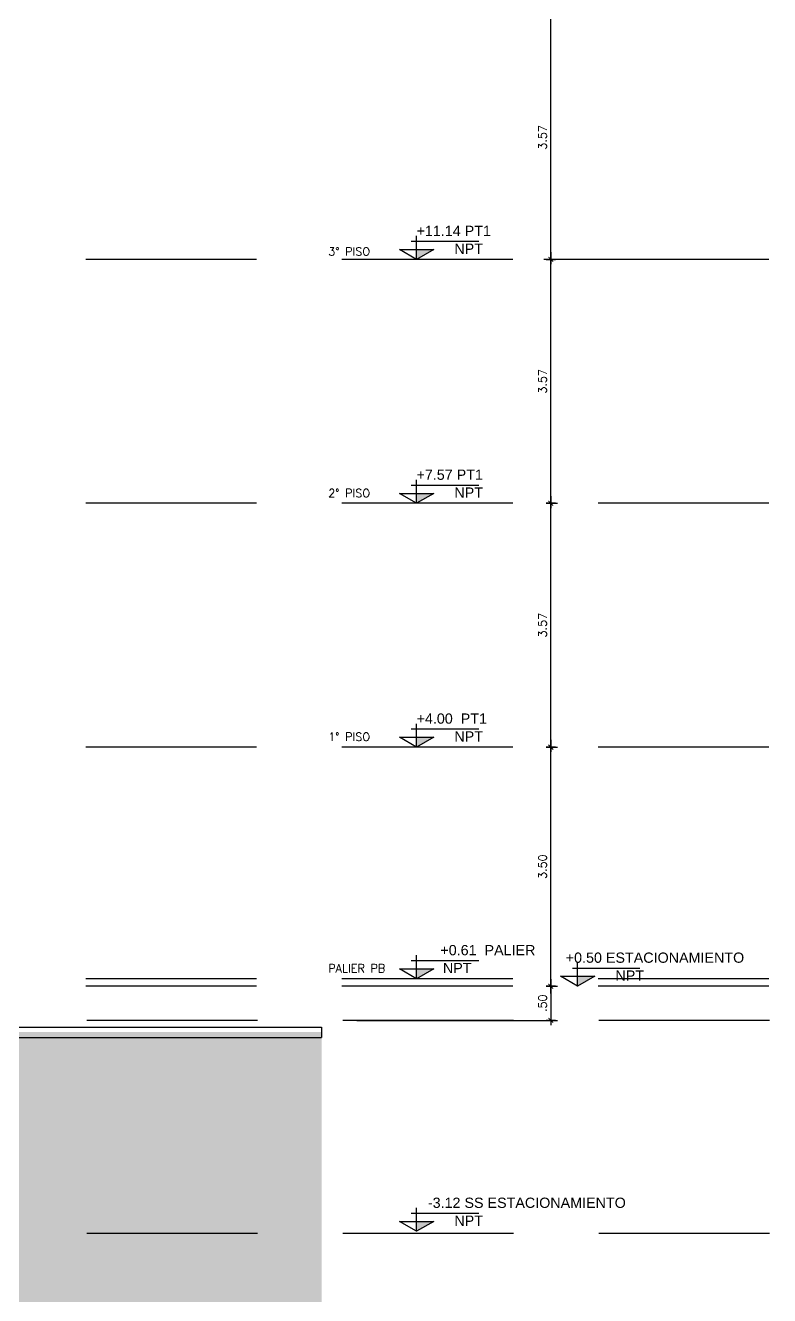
# Model space of a CAD drawing. Header units: metres. Extents: x 126 to 596, y -539 to -70.
# Drawn here: x 310.01 to 320.91, y -401.12 to -382.53 of the extents above; entities that cross this region are included whole.
import ezdxf
from ezdxf.enums import TextEntityAlignment as Align

# ---------------------------------------------------------------- set-up
doc = ezdxf.new("R2010")
doc.units = ezdxf.units.M
doc.header["$LTSCALE"] = 10
doc.linetypes.add('CENTRO', pattern=[2, 1.25, -0.25, 0.25, -0.25])
doc.linetypes.add('HIDDEN', pattern=[0.375, 0.25, -0.125])
for name, color, linetype in [('-SAN 8', 8, 'CENTRO'), ('A-NIVELES', 1, 'Continuous'), ('Dr Ejes en bloque', 4, 'Continuous'), ('PISO', 251, 'Continuous'), ('SectionCutEdges', 5, 'Continuous'), ('TCOTA', 1, 'Continuous'), ('Texto', 3, 'Continuous')]:
    doc.layers.add(name, color=color, linetype=linetype)
doc.styles.add('Arial', font='arial.ttf')
doc.styles.add('COTAS', font='ROMANS.shx', dxfattribs={"width": 0.7})
doc.styles.add('T12', font='romans.shx', dxfattribs={"height": 0.12})
doc.dimstyles.new('DIM50', dxfattribs={"dimtxt": 0.12, "dimasz": 0.07, "dimexe": 0.1, "dimexo": 0.05, "dimgap": 0.06, "dimtad": 1, "dimzin": 4, "dimdsep": 46, "dimtxsty": 'T12', "dimblk1": 'COTA1', "dimblk2": 'COTA1', "dimsah": 1, "dimcen": 0.07, "dimclrt": 3, "dimadec": 0, "dimazin": 0, "dimtfac": 1, "dimtmove": 2, "dimatfit": 0, "dimldrblk": 'COTA1', "dimfxl": 1, "dimtolj": 1, "dimtzin": 4, "dimarcsym": 0})

# ---------------------------------------------------------------- blocks, each defined once
blk = doc.blocks.new('COTA1')
for p, q in [((-1.5, 0), (1, 0)), ((0, 1), (0, -1))]:
    blk.add_line(p, q)
at = {"const_width": 0.2}
blk.add_lwpolyline([(-0.5, -0.5), (0.5, 0.5)], dxfattribs=at)
blk = doc.blocks.new('*D64')
at = {"layer": 'Defpoints', "color": 0, "transparency": 16777216}
for p in [(568.96, -294.214), (568.96, -294.214), (568.96, -297.714)]:
    blk.add_point(p, dxfattribs=at)
at = {"layer": 'TCOTA', "color": 0, "lineweight": -2, "transparency": 16777216}
for p, q in [((568.96, -297.644), (568.96, -294.284)), ((569.01, -294.214), (569.06, -294.214)), ((569.01, -297.714), (569.06, -297.714))]:
    blk.add_line(p, q, dxfattribs=at)
at = {"layer": 'TCOTA', "color": 0, "lineweight": -2, "transparency": 16777216, "xscale": 0.07, "yscale": 0.07, "zscale": 0.07}
for p, rotation in [((568.96, -294.214), 90), ((568.96, -297.714), 270)]:
    blk.add_blockref('COTA1', p, dxfattribs=dict(at, rotation=rotation))
at = {"layer": 'TCOTA', "color": 3, "transparency": 16777216, "insert": (568.84, -295.964), "char_height": 0.12, "attachment_point": 5, "rotation": 90, "style": 'T12'}
blk.add_mtext('\\A1;3.50', dxfattribs=at)
blk = doc.blocks.new('*D65')
at = {"layer": 'Defpoints', "color": 0, "transparency": 16777216}
for p in [(568.96, -290.644), (568.96, -290.644), (568.96, -294.214)]:
    blk.add_point(p, dxfattribs=at)
at = {"layer": 'TCOTA', "color": 0, "lineweight": -2, "transparency": 16777216}
for p, q in [((568.96, -294.144), (568.96, -290.714)), ((569.01, -290.644), (569.06, -290.644)), ((569.01, -294.214), (569.06, -294.214))]:
    blk.add_line(p, q, dxfattribs=at)
at = {"layer": 'TCOTA', "color": 0, "lineweight": -2, "transparency": 16777216, "xscale": 0.07, "yscale": 0.07, "zscale": 0.07}
for p, rotation in [((568.96, -290.644), 90), ((568.96, -294.214), 270)]:
    blk.add_blockref('COTA1', p, dxfattribs=dict(at, rotation=rotation))
at = {"layer": 'TCOTA', "color": 3, "transparency": 16777216, "insert": (568.84, -292.429), "char_height": 0.12, "attachment_point": 5, "rotation": 90, "style": 'T12'}
blk.add_mtext('\\A1;3.57', dxfattribs=at)
blk = doc.blocks.new('*D66')
at = {"layer": 'Defpoints', "color": 0, "transparency": 16777216}
for p in [(568.96, -287.074), (570.313, -287.074), (568.96, -290.644)]:
    blk.add_point(p, dxfattribs=at)
at = {"layer": 'TCOTA', "color": 0, "lineweight": -2, "transparency": 16777216}
for p, q in [((570.263, -287.074), (568.86, -287.074)), ((568.96, -290.574), (568.96, -287.144)), ((569.01, -290.644), (569.06, -290.644))]:
    blk.add_line(p, q, dxfattribs=at)
at = {"layer": 'TCOTA', "color": 0, "lineweight": -2, "transparency": 16777216, "xscale": 0.07, "yscale": 0.07, "zscale": 0.07}
for p, rotation in [((568.96, -287.074), 90), ((568.96, -290.644), 270)]:
    blk.add_blockref('COTA1', p, dxfattribs=dict(at, rotation=rotation))
at = {"layer": 'TCOTA', "color": 3, "transparency": 16777216, "insert": (568.84, -288.859), "char_height": 0.12, "attachment_point": 5, "rotation": 90, "style": 'T12'}
blk.add_mtext('\\A1;3.57', dxfattribs=at)
blk = doc.blocks.new('*D68')
at = {"layer": 'Defpoints', "color": 0, "transparency": 16777216}
for p in [(568.96, -283.504), (570.313, -283.504), (570.313, -287.074)]:
    blk.add_point(p, dxfattribs=at)
at = {"layer": 'TCOTA', "color": 0, "lineweight": -2, "transparency": 16777216}
for p, q in [((570.263, -283.504), (568.86, -283.504)), ((568.96, -287.004), (568.96, -283.574)), ((570.263, -287.074), (568.86, -287.074))]:
    blk.add_line(p, q, dxfattribs=at)
at = {"layer": 'TCOTA', "color": 0, "lineweight": -2, "transparency": 16777216, "xscale": 0.07, "yscale": 0.07, "zscale": 0.07}
for p, rotation in [((568.96, -283.504), 90), ((568.96, -287.074), 270)]:
    blk.add_blockref('COTA1', p, dxfattribs=dict(at, rotation=rotation))
at = {"layer": 'TCOTA', "color": 3, "transparency": 16777216, "insert": (568.84, -285.289), "char_height": 0.12, "attachment_point": 5, "rotation": 90, "style": 'T12'}
blk.add_mtext('\\A1;3.57', dxfattribs=at)
blk = doc.blocks.new('NivelGen')
blk.add_hatch(color=256).paths.add_polyline_path([(0.251, 0.145), (0, 0.145), (0, 0)])
for p, q in [((-0.077, 0.266), (0.913, 0.266)), ((0, 0), (0, 0.343))]:
    blk.add_line(p, q)
at = {"const_width": 0.01}
blk.add_lwpolyline([(-0.251, 0.145), (0, 0), (0.251, 0.145)], dxfattribs=at)
blk.add_lwpolyline([(0, 0), (-0.251, 0.145), (0.251, 0.145), (0, 0)])
at = {"style": 'COTAS', "width": 0.7}
for tag, p in [('NIVEL', (0.973, 0.365)), ('NPT.INT', (0.973, 0.048))]:
    blk.add_attdef(tag, text='', height=0.2, dxfattribs=at).set_placement(p, align=Align.RIGHT)
blk = doc.blocks.new('*D63')
at = {"layer": 'Defpoints', "color": 0, "transparency": 16777216}
for p in [(568.96, -297.714), (566.069, -298.214), (568.96, -298.214)]:
    blk.add_point(p, dxfattribs=at)
at = {"layer": 'TCOTA', "color": 0, "lineweight": -2, "transparency": 16777216}
for p, q in [((568.96, -297.784), (568.96, -298.144)), ((569.01, -297.714), (569.06, -297.714)), ((566.119, -298.214), (569.06, -298.214))]:
    blk.add_line(p, q, dxfattribs=at)
at = {"layer": 'TCOTA', "color": 0, "lineweight": -2, "transparency": 16777216, "xscale": 0.07, "yscale": 0.07, "zscale": 0.07}
for p, rotation in [((568.96, -297.714), 90), ((568.96, -298.214), 270)]:
    blk.add_blockref('COTA1', p, dxfattribs=dict(at, rotation=rotation))
at = {"layer": 'TCOTA', "color": 3, "transparency": 16777216, "insert": (568.84, -297.964), "char_height": 0.12, "attachment_point": 5, "rotation": 90, "style": 'T12'}
blk.add_mtext('\\A1;.50', dxfattribs=at)
blk = doc.blocks.new('niveles')
at = {"layer": 'PISO', "linetype": 'HIDDEN'}
for p, q in [((572.152, -287.074), (533.455, -287.074)), ((572.152, -290.644), (533.455, -290.644)), ((572.152, -294.214), (533.455, -294.214)), ((572.152, -297.714), (533.455, -297.714)), ((572.165, -298.214), (533.455, -298.214)), ((572.165, -301.334), (533.455, -301.334))]:
    blk.add_line(p, q, dxfattribs=at)
at = {"layer": 'PISO', "color": 41, "linetype": 'HIDDEN', "true_color": 0xf4ee51}
blk.add_line((572.152, -297.604), (533.455, -297.604), dxfattribs=at)
at = {"layer": 'A-NIVELES'}
ref = blk.add_blockref('NivelGen', (566.994, -287.074), dxfattribs=at)
ref.add_attrib('NIVEL', '+11.14 PT1', dxfattribs={"layer": '0', "height": 0.15, "style": 'Arial'}).set_placement((568.083, -286.731), align=Align.RIGHT)
ref.add_attrib('NPT.INT', 'NPT', dxfattribs={"layer": '0', "height": 0.15, "style": 'Arial'}).set_placement((567.967, -286.993), align=Align.RIGHT)
ref = blk.add_blockref('NivelGen', (566.994, -290.644), dxfattribs=at)
ref.add_attrib('NIVEL', '+7.57 PT1', dxfattribs={"layer": '0', "height": 0.15, "style": 'Arial'}).set_placement((567.966, -290.301), align=Align.RIGHT)
ref.add_attrib('NPT.INT', 'NPT', dxfattribs={"layer": '0', "height": 0.15, "style": 'Arial'}).set_placement((567.967, -290.563), align=Align.RIGHT)
ref = blk.add_blockref('NivelGen', (566.994, -294.214), dxfattribs=at)
ref.add_attrib('NIVEL', '+4.00  PT1', dxfattribs={"layer": '0', "height": 0.15, "style": 'Arial'}).set_placement((568.025, -293.871), align=Align.RIGHT)
ref.add_attrib('NPT.INT', 'NPT', dxfattribs={"layer": '0', "height": 0.15, "style": 'Arial'}).set_placement((567.967, -294.133), align=Align.RIGHT)
ref = blk.add_blockref('NivelGen', (566.994, -297.604), dxfattribs=at)
ref.add_attrib('NIVEL', '+0.61  PALIER', dxfattribs={"layer": '0', "height": 0.15, "style": 'Arial'}).set_placement((568.735, -297.261), align=Align.RIGHT)
ref.add_attrib('NPT.INT', 'NPT', dxfattribs={"layer": '0', "height": 0.15, "style": 'Arial'}).set_placement((567.799, -297.523), align=Align.RIGHT)
ref = blk.add_blockref('NivelGen', (569.353, -297.714), dxfattribs=at)
ref.add_attrib('NIVEL', '+0.50 ESTACIONAMIENTO', dxfattribs={"layer": '0', "height": 0.15, "style": 'Arial'}).set_placement((571.793, -297.371), align=Align.RIGHT)
ref.add_attrib('NPT.INT', 'NPT', dxfattribs={"layer": '0', "height": 0.15, "style": 'Arial'}).set_placement((570.326, -297.633), align=Align.RIGHT)
ref = blk.add_blockref('NivelGen', (566.994, -301.302), dxfattribs=at)
ref.add_attrib('NIVEL', '-3.12 SS ESTACIONAMIENTO', dxfattribs={"layer": '0', "height": 0.15, "style": 'Arial'}).set_placement((570.059, -300.959), align=Align.RIGHT)
ref.add_attrib('NPT.INT', 'NPT', dxfattribs={"layer": '0', "height": 0.15, "style": 'Arial'}).set_placement((567.967, -301.222), align=Align.RIGHT)
at = {"layer": 'Texto', "style": 'T12'}
for s, p in [('3° PISO', (565.701, -287.019)), ('2° PISO', (565.701, -290.555)), ('1° PISO', (565.701, -294.122)), ('PALIER PB', (565.701, -297.512))]:
    blk.add_text(s, height=0.12, dxfattribs=at).set_placement(p)
at = {"layer": 'TCOTA'}
for base, p1, p2, picture, middle in [((568.96, -283.504), (570.313, -287.074), (570.313, -283.504), '*D68', (568.84, -285.289)), ((568.96, -287.074), (568.96, -290.644), (570.313, -287.074), '*D66', (568.84, -288.859)), ((568.96, -290.644), (568.96, -294.214), (568.96, -290.644), '*D65', (568.84, -292.429)), ((568.96, -294.214), (568.96, -297.714), (568.96, -294.214), '*D64', (568.84, -295.964)), ((568.96, -298.214), (568.96, -297.714), (566.069, -298.214), '*D63', (568.84, -297.964))]:
    dim = blk.add_linear_dim(base=base, p1=p1, p2=p2, angle=90, dimstyle='DIM50', override={"dimarcsym": 1}, dxfattribs=at)
    dim.commit()
    dim.dimension.update_dxf_attribs({"geometry": picture, "text_midpoint": middle})

msp = doc.modelspace()

# ---------------------------------------------------------------- hatches: boundary and pattern name
at = {"layer": '-SAN 8', "transparency": 33554508}
h = msp.add_hatch(dxfattribs=at)
h.set_pattern_fill('AR-PARQ1', color=256, scale=0.0015, angle=45, style=0)
h.paths.add_polyline_path([(314.35, -403.215), (314.35, -400.215), (309.678, -400.215), (309.678, -400.816), (309.253, -400.415), (299.799, -400.415), (294.289, -400.415), (294.054, -400.415), (293.989, -400.415), (293.819, -400.415), (293.819, -400.215), (289.459, -400.215), (289.459, -403.215)])
h.paths.add_polyline_path([(293.985, -397.266), (289.459, -397.266), (289.459, -400.215), (293.985, -400.215)])
h.paths.add_polyline_path([(309.678, -399.676), (309.678, -399.876), (309.678, -400.215), (314.35, -400.215), (314.35, -397.266), (309.678, -397.266)])

# ---------------------------------------------------------------- linework, layer by layer
at = {"layer": 'SectionCutEdges'}
for p, q in [((309.678, -397.345, 0), (314.35, -397.345, 0)), ((309.722, -397.195, 0), (314.35, -397.195, 0.35)), ((309.722, -397.345, 0), (314.35, -397.345, 0.35)), ((314.35, -397.195, 0.35), (314.35, -397.345, 0.35)), ((314.35, -397.195, 0), (314.35, -397.345, 0))]:
    msp.add_line(p, q, dxfattribs=at)

# ---------------------------------------------------------------- block references
at = {"layer": 'Dr Ejes en bloque'}
msp.add_blockref('niveles', (-251.254, -98.881, 0), dxfattribs=at)

doc.saveas('drawing.dxf')
